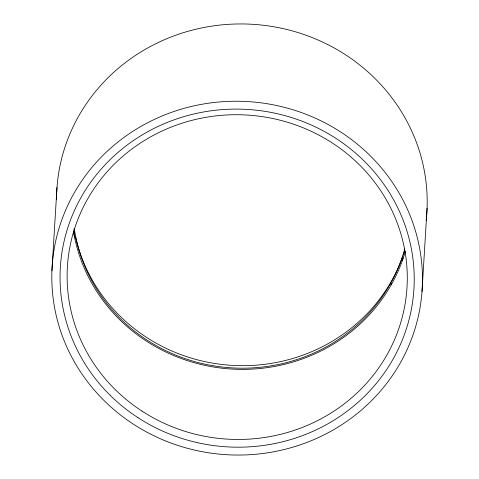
<?xml version="1.0" encoding="UTF-8"?>
<svg xmlns="http://www.w3.org/2000/svg" width="479" height="479" viewBox="0 0 479 479"><rect width="100%" height="100%" fill="white"/><g stroke="black" fill="none" stroke-linecap="round" stroke-linejoin="round"><path stroke-width="0.72" d="M51.924 270.833L56.995 187.385M422.005 291.615A185.361 176.877 3.5 0 0 156.01 118.642A185.361 176.877 3.5 0 0 133.396 424.172A185.361 176.877 3.5 0 0 422.005 291.615L427.076 208.167M56.534 199.725A185.361 176.877 3.5 0 1 251.691 24.249A185.361 176.877 3.5 0 1 426.166 220.478M404.551 251.104A170.117 162.333 3.5 0 1 403.444 254.481M402.977 255.822A170.117 162.333 3.5 0 1 232.321 365.381A170.117 162.333 3.5 0 1 75.466 236.746M74.724 233.273A170.117 162.333 3.5 0 1 74.449 231.878M74.185 230.483A170.117 162.333 3.5 0 1 73.934 229.088M403.025 258.223A170.117 162.333 3.5 0 1 402.312 260.235M391.648 283.532A170.117 162.333 3.5 0 1 390.948 284.777M74.676 237.045A170.117 162.333 3.5 0 1 74.125 234.255M405.36 251.397A170.117 162.333 3.5 0 1 231.728 369.046A170.117 162.333 3.5 0 1 73.473 231.375M404.749 249.044A168.883 161.154 3.5 0 1 231.429 367.848A168.883 161.154 3.5 0 1 74.257 228.411M141.988 411.108A170.117 162.333 3.5 0 0 406.869 289.448A170.117 162.333 3.5 0 0 162.746 130.701A170.117 162.333 3.5 0 0 141.988 411.108M138.006 417.682A177.122 169.015 3.5 0 0 413.79 291.016A177.122 169.015 3.5 0 0 159.615 125.732A177.122 169.015 3.5 0 0 138.006 417.682"/></g></svg>
